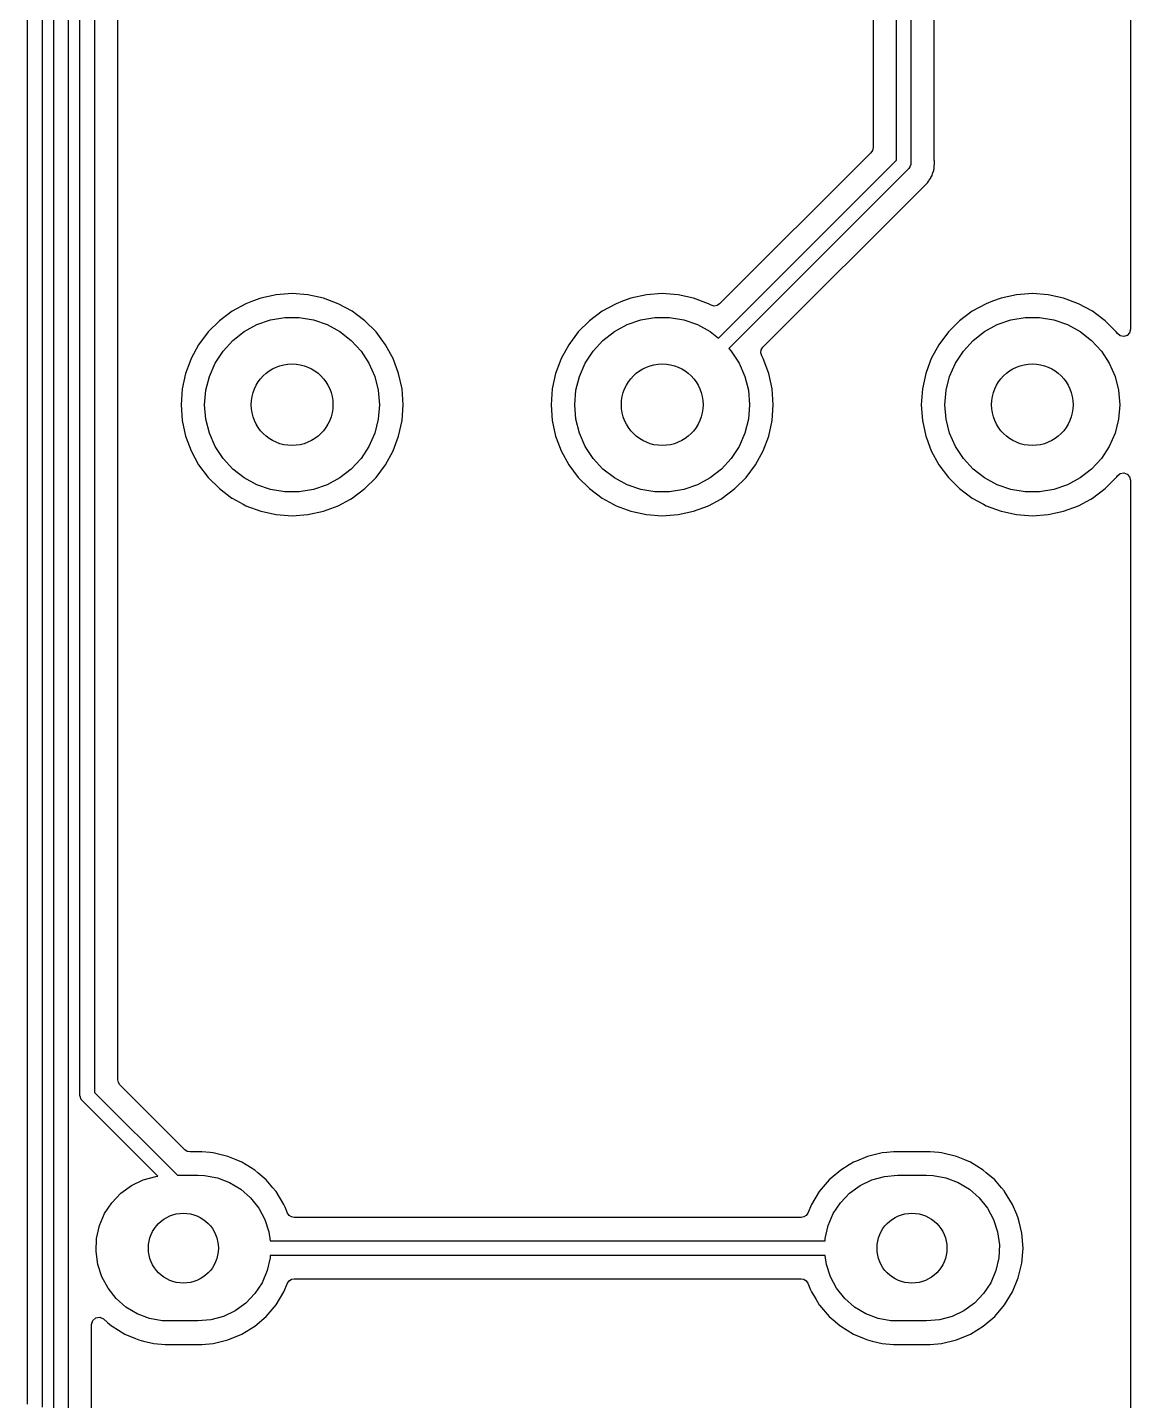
# Model space of a CAD drawing. Extents: x 0.79 to 7.48, y -4.92 to -0.79.
# Drawn here: x 6.735 to 7.48, y -2.642 to -1.715 of the extents above; entities that cross this region are included whole.
import ezdxf

# ---------------------------------------------------------------- set-up
doc = ezdxf.new("R2010")
doc.units = 0
doc.header["$MEASUREMENT"] = 0
doc.layers.add('BLACK', color=7, linetype='CONTINUOUS')

msp = doc.modelspace()

# ---------------------------------------------------------------- linework, layer by layer
at = {"layer": 'BLACK', "linetype": 'CONTINUOUS'}
for p, q in [((6.7628, -1.37191), (6.7628, -2.65413)), ((6.77067, -2.43622), (6.77067, -1.36661)), ((6.78051, -1.36457), (6.78051, -2.43418)), ((6.79628, -1.96968), (6.79628, -1.36862)), ((6.75295, -2.65209), (6.75295, -1.37421)), ((7.4803, -1.38164), (7.4803, -1.91875)), ((6.74508, -1.38701), (6.74508, -2.64679)), ((6.73524, -2.64475), (6.73524, -1.39193)), ((7.32215, -1.80456), (7.32215, -1.4252)), ((7.33199, -1.41966), (7.33199, -1.80659)), ((7.34776, -1.80441), (7.34776, -1.42821)), ((7.30638, -1.44585), (7.30638, -1.796)), ((7.30601, -1.79787), (7.30495, -1.79945)), ((7.30638, -1.796), (7.30601, -1.79787)), ((7.202, -1.9247), (7.32215, -1.80456)), ((7.30495, -1.79945), (7.20278, -1.90163)), ((7.33179, -1.80798), (7.33113, -1.80901)), ((7.33182, -1.80773), (7.33179, -1.80798)), ((7.33188, -1.80764), (7.33182, -1.80773)), ((7.33199, -1.80659), (7.33186, -1.80746)), ((7.33186, -1.80746), (7.33188, -1.80764)), ((7.34783, -1.80524), (7.34776, -1.80441)), ((7.34776, -1.80791), (7.34778, -1.80741)), ((7.34776, -1.80944), (7.34776, -1.80791)), ((7.34778, -1.80741), (7.3478, -1.80721)), ((7.3478, -1.80721), (7.34794, -1.80588)), ((7.34794, -1.80588), (7.34783, -1.80524)), ((7.33055, -1.81007), (7.20896, -1.93166)), ((7.33113, -1.80901), (7.33055, -1.81007)), ((7.34434, -1.81805), (7.34527, -1.81683)), ((7.34527, -1.81683), (7.34551, -1.81622)), ((7.34551, -1.81622), (7.34588, -1.81547)), ((7.34588, -1.81547), (7.34622, -1.81491)), ((7.34622, -1.81491), (7.34664, -1.81344)), ((7.34664, -1.81344), (7.34679, -1.81297)), ((7.34679, -1.81297), (7.34736, -1.81154)), ((7.34736, -1.81154), (7.34742, -1.81089)), ((7.34742, -1.81089), (7.34758, -1.81007)), ((7.34758, -1.81007), (7.34776, -1.80944)), ((7.23204, -1.93088), (7.34139, -1.82153)), ((7.34139, -1.82153), (7.34151, -1.82142)), ((7.34151, -1.82142), (7.34327, -1.81977)), ((7.34327, -1.81977), (7.34406, -1.81846)), ((7.34406, -1.81846), (7.34434, -1.81805)), ((6.88716, -1.89983), (6.88281, -1.90145)), ((6.89284, -1.89771), (6.88716, -1.89983)), ((6.9033, -1.89543), (6.89284, -1.89771)), ((6.91398, -1.89467), (6.9033, -1.89543)), ((6.92465, -1.89543), (6.91398, -1.89467)), ((6.93511, -1.89771), (6.92465, -1.89543)), ((6.94514, -1.90145), (6.93511, -1.89771)), ((6.93511, -1.89771), (6.93511, -1.89771)), ((7.13716, -1.89983), (7.13281, -1.90145)), ((7.14284, -1.89771), (7.13716, -1.89983)), ((7.1533, -1.89543), (7.14284, -1.89771)), ((7.16398, -1.89467), (7.1533, -1.89543)), ((7.17465, -1.89543), (7.16398, -1.89467)), ((7.18511, -1.89771), (7.17465, -1.89543)), ((7.19514, -1.90145), (7.18511, -1.89771)), ((7.38716, -1.89983), (7.38281, -1.90145)), ((7.39284, -1.89771), (7.38716, -1.89983)), ((7.4033, -1.89543), (7.39284, -1.89771)), ((7.41398, -1.89467), (7.4033, -1.89543)), ((7.42465, -1.89543), (7.41398, -1.89467)), ((7.43511, -1.89771), (7.42465, -1.89543)), ((7.44514, -1.90145), (7.43511, -1.89771)), ((7.43511, -1.89771), (7.43511, -1.89771)), ((6.87342, -1.90658), (6.86485, -1.91299)), ((6.88281, -1.90145), (6.87342, -1.90658)), ((6.88281, -1.90145), (6.88281, -1.90145)), ((6.88281, -1.90145), (6.88281, -1.90145)), ((6.95453, -1.90658), (6.94514, -1.90145)), ((6.94514, -1.90145), (6.94514, -1.90145)), ((6.94514, -1.90145), (6.94514, -1.90145)), ((6.95743, -1.90875), (6.95453, -1.90658)), ((6.9631, -1.91299), (6.95743, -1.90875)), ((7.12342, -1.90658), (7.11485, -1.91299)), ((7.13281, -1.90145), (7.12342, -1.90658)), ((7.13281, -1.90145), (7.13281, -1.90145)), ((7.13281, -1.90145), (7.13281, -1.90145)), ((7.19699, -1.90246), (7.19514, -1.90145)), ((7.19898, -1.90304), (7.19699, -1.90246)), ((7.20103, -1.90275), (7.19898, -1.90304)), ((7.20278, -1.90163), (7.20103, -1.90275)), ((7.37342, -1.90658), (7.36485, -1.91299)), ((7.38281, -1.90145), (7.37342, -1.90658)), ((7.38281, -1.90145), (7.38281, -1.90145)), ((7.38281, -1.90145), (7.38281, -1.90145)), ((7.45453, -1.90658), (7.44514, -1.90145)), ((7.44514, -1.90145), (7.44514, -1.90145)), ((7.44514, -1.90145), (7.44514, -1.90145)), ((7.45743, -1.90875), (7.45453, -1.90658)), ((7.4631, -1.91299), (7.45743, -1.90875)), ((6.86485, -1.91299), (6.85728, -1.92056)), ((6.88168, -1.92025), (6.89025, -1.9156)), ((6.89025, -1.9156), (6.89948, -1.91244)), ((6.89948, -1.91244), (6.9091, -1.91083)), ((6.9091, -1.91083), (6.91885, -1.91083)), ((6.91885, -1.91083), (6.92847, -1.91244)), ((6.92847, -1.91244), (6.9377, -1.9156)), ((6.9377, -1.9156), (6.94628, -1.92025)), ((6.97067, -1.92056), (6.9631, -1.91299)), ((7.11485, -1.91299), (7.10728, -1.92056)), ((7.13168, -1.92025), (7.14025, -1.9156)), ((7.14025, -1.9156), (7.14948, -1.91244)), ((7.14948, -1.91244), (7.1591, -1.91083)), ((7.1591, -1.91083), (7.16885, -1.91083)), ((7.16885, -1.91083), (7.17847, -1.91244)), ((7.17847, -1.91244), (7.1877, -1.9156)), ((7.1877, -1.9156), (7.19628, -1.92025)), ((7.36485, -1.91299), (7.35728, -1.92056)), ((7.38168, -1.92025), (7.39025, -1.9156)), ((7.39025, -1.9156), (7.39948, -1.91244)), ((7.39948, -1.91244), (7.4091, -1.91083)), ((7.4091, -1.91083), (7.41885, -1.91083)), ((7.41885, -1.91083), (7.42847, -1.91244)), ((7.42847, -1.91244), (7.4377, -1.9156)), ((7.4377, -1.9156), (7.44628, -1.92025)), ((7.47067, -1.92056), (7.4631, -1.91299)), ((7.4631, -1.91299), (7.4631, -1.91299)), ((7.4803, -1.91875), (7.4797, -1.92109)), ((6.85728, -1.92056), (6.85087, -1.92913)), ((6.86737, -1.93341), (6.87398, -1.92624)), ((6.87398, -1.92624), (6.88168, -1.92025)), ((6.94628, -1.92025), (6.95397, -1.92624)), ((6.95397, -1.92624), (6.96058, -1.93341)), ((6.9742, -1.92528), (6.97067, -1.92056)), ((6.97708, -1.92913), (6.9742, -1.92528)), ((7.10728, -1.92056), (7.10087, -1.92913)), ((7.11737, -1.93341), (7.12398, -1.92624)), ((7.12398, -1.92624), (7.13168, -1.92025)), ((7.19628, -1.92025), (7.202, -1.9247)), ((7.35728, -1.92056), (7.35087, -1.92913)), ((7.36737, -1.93341), (7.37398, -1.92624)), ((7.37398, -1.92624), (7.38168, -1.92025)), ((7.44628, -1.92025), (7.45397, -1.92624)), ((7.45397, -1.92624), (7.46058, -1.93341)), ((7.47151, -1.92168), (7.47067, -1.92056)), ((7.47339, -1.92319), (7.47151, -1.92168)), ((7.47576, -1.92362), (7.47339, -1.92319)), ((7.47805, -1.92286), (7.47576, -1.92362)), ((7.4797, -1.92109), (7.47805, -1.92286)), ((6.85087, -1.92913), (6.84574, -1.93852)), ((6.86204, -1.94158), (6.86737, -1.93341)), ((6.96058, -1.93341), (6.96591, -1.94158)), ((6.9804, -1.9352), (6.97708, -1.92913)), ((6.98221, -1.93852), (6.9804, -1.9352)), ((7.10087, -1.92913), (7.09574, -1.93852)), ((7.11204, -1.94158), (7.11737, -1.93341)), ((7.20896, -1.93166), (7.21058, -1.93341)), ((7.21058, -1.93341), (7.21591, -1.94158)), ((7.23062, -1.93468), (7.23091, -1.93263)), ((7.2312, -1.93668), (7.23062, -1.93468)), ((7.23091, -1.93263), (7.23204, -1.93088)), ((7.23221, -1.93852), (7.2312, -1.93668)), ((7.35087, -1.92913), (7.34574, -1.93852)), ((7.36204, -1.94158), (7.36737, -1.93341)), ((7.46058, -1.93341), (7.46591, -1.94158)), ((6.8448, -1.94104), (6.842, -1.94855)), ((6.84574, -1.93852), (6.8448, -1.94104)), ((6.84574, -1.93852), (6.84574, -1.93852)), ((6.84574, -1.93852), (6.84574, -1.93852)), ((6.85812, -1.95051), (6.86204, -1.94158)), ((6.96591, -1.94158), (6.96983, -1.95051)), ((6.98595, -1.94855), (6.98221, -1.93852)), ((7.0948, -1.94104), (7.092, -1.94855)), ((7.09574, -1.93852), (7.0948, -1.94104)), ((7.09574, -1.93852), (7.09574, -1.93852)), ((7.09574, -1.93852), (7.09574, -1.93852)), ((7.10812, -1.95051), (7.11204, -1.94158)), ((7.21591, -1.94158), (7.21983, -1.95051)), ((7.23595, -1.94855), (7.23221, -1.93852)), ((7.3448, -1.94104), (7.342, -1.94855)), ((7.34574, -1.93852), (7.3448, -1.94104)), ((7.34574, -1.93852), (7.34574, -1.93852)), ((7.34574, -1.93852), (7.34574, -1.93852)), ((7.35812, -1.95051), (7.36204, -1.94158)), ((7.46591, -1.94158), (7.46983, -1.95051)), ((6.842, -1.94855), (6.83973, -1.95901)), ((6.85573, -1.95996), (6.85812, -1.95051)), ((6.96983, -1.95051), (6.97223, -1.95996)), ((6.98823, -1.95901), (6.98595, -1.94855)), ((7.092, -1.94855), (7.08973, -1.95901)), ((7.10573, -1.95996), (7.10812, -1.95051)), ((7.21983, -1.95051), (7.22223, -1.95996)), ((7.23823, -1.95901), (7.23595, -1.94855)), ((7.342, -1.94855), (7.33973, -1.95901)), ((7.35573, -1.95996), (7.35812, -1.95051)), ((7.46983, -1.95051), (7.47223, -1.95996)), ((6.83973, -1.95901), (6.83896, -1.96968)), ((6.85492, -1.96969), (6.85573, -1.95996)), ((6.97223, -1.95996), (6.97303, -1.96969)), ((6.98899, -1.96969), (6.98823, -1.95901)), ((7.08973, -1.95901), (7.08896, -1.96968)), ((7.10492, -1.96969), (7.10573, -1.95996)), ((7.22223, -1.95996), (7.22303, -1.96969)), ((7.23899, -1.96969), (7.23823, -1.95901)), ((7.33973, -1.95901), (7.33896, -1.96968)), ((7.35492, -1.96969), (7.35573, -1.95996)), ((7.47223, -1.95996), (7.47303, -1.96969)), ((6.79628, -2.42563), (6.79628, -1.96968)), ((6.83896, -1.96968), (6.83973, -1.98036)), ((6.85573, -1.97941), (6.85492, -1.96969)), ((6.97303, -1.96969), (6.97223, -1.97941)), ((6.98823, -1.98036), (6.98899, -1.96969)), ((7.08896, -1.96968), (7.08973, -1.98036)), ((7.10573, -1.97941), (7.10492, -1.96969)), ((7.22303, -1.96969), (7.22223, -1.97941)), ((7.23823, -1.98036), (7.23899, -1.96969)), ((7.33896, -1.96968), (7.33973, -1.98036)), ((7.35573, -1.97941), (7.35492, -1.96969)), ((7.47303, -1.96969), (7.47223, -1.97941)), ((6.83973, -1.98036), (6.842, -1.99082)), ((6.85812, -1.98886), (6.85573, -1.97941)), ((6.97223, -1.97941), (6.96983, -1.98886)), ((6.98595, -1.99082), (6.98823, -1.98036)), ((7.08973, -1.98036), (7.092, -1.99082)), ((7.10812, -1.98886), (7.10573, -1.97941)), ((7.22223, -1.97941), (7.21983, -1.98886)), ((7.23595, -1.99082), (7.23823, -1.98036)), ((7.33973, -1.98036), (7.342, -1.99082)), ((7.35812, -1.98886), (7.35573, -1.97941)), ((7.47223, -1.97941), (7.46983, -1.98886)), ((6.842, -1.99082), (6.84245, -1.99203)), ((6.84245, -1.99203), (6.84574, -2.00085)), ((6.86204, -1.99779), (6.85812, -1.98886)), ((6.96983, -1.98886), (6.96591, -1.99779)), ((6.98221, -2.00085), (6.98595, -1.99082)), ((7.092, -1.99082), (7.09245, -1.99203)), ((7.09245, -1.99203), (7.09574, -2.00085)), ((7.11204, -1.99779), (7.10812, -1.98886)), ((7.21983, -1.98886), (7.21591, -1.99779)), ((7.23221, -2.00085), (7.23595, -1.99082)), ((7.342, -1.99082), (7.34245, -1.99203)), ((7.34245, -1.99203), (7.34574, -2.00085)), ((7.36204, -1.99779), (7.35812, -1.98886)), ((7.46983, -1.98886), (7.46591, -1.99779)), ((6.84574, -2.00085), (6.84574, -2.00085)), ((6.84574, -2.00085), (6.84574, -2.00085)), ((6.84574, -2.00085), (6.85087, -2.01024)), ((6.86737, -2.00596), (6.86204, -1.99779)), ((6.96591, -1.99779), (6.96058, -2.00596)), ((6.97708, -2.01024), (6.98221, -2.00085)), ((7.09574, -2.00085), (7.09574, -2.00085)), ((7.09574, -2.00085), (7.09574, -2.00085)), ((7.09574, -2.00085), (7.10087, -2.01024)), ((7.11737, -2.00596), (7.11204, -1.99779)), ((7.21591, -1.99779), (7.21058, -2.00596)), ((7.22708, -2.01024), (7.23221, -2.00085)), ((7.34574, -2.00085), (7.34574, -2.00085)), ((7.34574, -2.00085), (7.34574, -2.00085)), ((7.34574, -2.00085), (7.35087, -2.01024)), ((7.36737, -2.00596), (7.36204, -1.99779)), ((7.46591, -1.99779), (7.46058, -2.00596)), ((6.85087, -2.01024), (6.85087, -2.01024)), ((6.85087, -2.01024), (6.85728, -2.01881)), ((6.87398, -2.01313), (6.86737, -2.00596)), ((6.96058, -2.00596), (6.95397, -2.01313)), ((6.97067, -2.01881), (6.97708, -2.01024)), ((7.10087, -2.01024), (7.10087, -2.01024)), ((7.10087, -2.01024), (7.10728, -2.01881)), ((7.12398, -2.01313), (7.11737, -2.00596)), ((7.21058, -2.00596), (7.20397, -2.01313)), ((7.22067, -2.01881), (7.22708, -2.01024)), ((7.35087, -2.01024), (7.35087, -2.01024)), ((7.35087, -2.01024), (7.35728, -2.01881)), ((7.37398, -2.01313), (7.36737, -2.00596)), ((7.46058, -2.00596), (7.45397, -2.01313)), ((6.85728, -2.01881), (6.86485, -2.02638)), ((6.88168, -2.01912), (6.87398, -2.01313)), ((6.89025, -2.02377), (6.88168, -2.01912)), ((6.94628, -2.01912), (6.9377, -2.02377)), ((6.95397, -2.01313), (6.94628, -2.01912)), ((6.9631, -2.02638), (6.97067, -2.01881)), ((7.10728, -2.01881), (7.11485, -2.02638)), ((7.13168, -2.01912), (7.12398, -2.01313)), ((7.14025, -2.02377), (7.13168, -2.01912)), ((7.19628, -2.01912), (7.1877, -2.02377)), ((7.20397, -2.01313), (7.19628, -2.01912)), ((7.2131, -2.02638), (7.22067, -2.01881)), ((7.35728, -2.01881), (7.36485, -2.02638)), ((7.38168, -2.01912), (7.37398, -2.01313)), ((7.39025, -2.02377), (7.38168, -2.01912)), ((7.44628, -2.01912), (7.4377, -2.02377)), ((7.45397, -2.01313), (7.44628, -2.01912)), ((7.4631, -2.02638), (7.47067, -2.01881)), ((7.47067, -2.01881), (7.47107, -2.01828)), ((7.47107, -2.01828), (7.47151, -2.01769)), ((7.47151, -2.01769), (7.47339, -2.01618)), ((7.47339, -2.01618), (7.47576, -2.01575)), ((7.47576, -2.01575), (7.47805, -2.01651)), ((7.47805, -2.01651), (7.4797, -2.01828)), ((7.4797, -2.01828), (7.4803, -2.02062)), ((7.4803, -2.02062), (7.4803, -2.8269)), ((6.86485, -2.02638), (6.87336, -2.03274)), ((6.89948, -2.02693), (6.89025, -2.02377)), ((6.9091, -2.02854), (6.89948, -2.02693)), ((6.91885, -2.02854), (6.9091, -2.02854)), ((6.92847, -2.02693), (6.91885, -2.02854)), ((6.9377, -2.02377), (6.92847, -2.02693)), ((6.95453, -2.03279), (6.9631, -2.02638)), ((7.11485, -2.02638), (7.12336, -2.03274)), ((7.14948, -2.02693), (7.14025, -2.02377)), ((7.1591, -2.02854), (7.14948, -2.02693)), ((7.16885, -2.02854), (7.1591, -2.02854)), ((7.17847, -2.02693), (7.16885, -2.02854)), ((7.1877, -2.02377), (7.17847, -2.02693)), ((7.20453, -2.03279), (7.2131, -2.02638)), ((7.36485, -2.02638), (7.37336, -2.03274)), ((7.39948, -2.02693), (7.39025, -2.02377)), ((7.4091, -2.02854), (7.39948, -2.02693)), ((7.41885, -2.02854), (7.4091, -2.02854)), ((7.42847, -2.02693), (7.41885, -2.02854)), ((7.4377, -2.02377), (7.42847, -2.02693)), ((7.45453, -2.03279), (7.4631, -2.02638)), ((6.87336, -2.03274), (6.87342, -2.03279)), ((6.87342, -2.03279), (6.88093, -2.03689)), ((6.88093, -2.03689), (6.88281, -2.03792)), ((6.88281, -2.03792), (6.89284, -2.04166)), ((6.93511, -2.04166), (6.94514, -2.03792)), ((6.94514, -2.03792), (6.95348, -2.03337)), ((6.95348, -2.03337), (6.95453, -2.03279)), ((6.95453, -2.03279), (6.95453, -2.03279)), ((6.95453, -2.03279), (6.95453, -2.03279)), ((7.12336, -2.03274), (7.12342, -2.03279)), ((7.12342, -2.03279), (7.13093, -2.03689)), ((7.13093, -2.03689), (7.13281, -2.03792)), ((7.13281, -2.03792), (7.14284, -2.04166)), ((7.18511, -2.04166), (7.19514, -2.03792)), ((7.19514, -2.03792), (7.20348, -2.03337)), ((7.20348, -2.03337), (7.20453, -2.03279)), ((7.20453, -2.03279), (7.20453, -2.03279)), ((7.20453, -2.03279), (7.20453, -2.03279)), ((7.37336, -2.03274), (7.37342, -2.03279)), ((7.37342, -2.03279), (7.38093, -2.03689)), ((7.38093, -2.03689), (7.38281, -2.03792)), ((7.38281, -2.03792), (7.39284, -2.04166)), ((7.43511, -2.04166), (7.44514, -2.03792)), ((7.44514, -2.03792), (7.45348, -2.03337)), ((7.45348, -2.03337), (7.45453, -2.03279)), ((7.45453, -2.03279), (7.45453, -2.03279)), ((7.45453, -2.03279), (7.45453, -2.03279)), ((6.89284, -2.04166), (6.89284, -2.04166)), ((6.89284, -2.04166), (6.89284, -2.04166)), ((6.89284, -2.04166), (6.89398, -2.04191)), ((6.89398, -2.04191), (6.9033, -2.04394)), ((6.9033, -2.04394), (6.91398, -2.0447)), ((6.91398, -2.0447), (6.92465, -2.04394)), ((6.92465, -2.04394), (6.93511, -2.04166)), ((7.14284, -2.04166), (7.14284, -2.04166)), ((7.14284, -2.04166), (7.14284, -2.04166)), ((7.14284, -2.04166), (7.14398, -2.04191)), ((7.14398, -2.04191), (7.1533, -2.04394)), ((7.1533, -2.04394), (7.16398, -2.0447)), ((7.16398, -2.0447), (7.17465, -2.04394)), ((7.17465, -2.04394), (7.18511, -2.04166)), ((7.39284, -2.04166), (7.39284, -2.04166)), ((7.39284, -2.04166), (7.39284, -2.04166)), ((7.39284, -2.04166), (7.39398, -2.04191)), ((7.39398, -2.04191), (7.4033, -2.04394)), ((7.4033, -2.04394), (7.41398, -2.0447)), ((7.41398, -2.0447), (7.42465, -2.04394)), ((7.42465, -2.04394), (7.43511, -2.04166)), ((6.79665, -2.4275), (6.79628, -2.42563)), ((6.79771, -2.42908), (6.79665, -2.4275)), ((6.84159, -2.47296), (6.79771, -2.42908)), ((6.77101, -2.43739), (6.77067, -2.43622)), ((6.77127, -2.43858), (6.77101, -2.43739)), ((6.77142, -2.43878), (6.77127, -2.43858)), ((6.77145, -2.43888), (6.77142, -2.43878)), ((6.77158, -2.439), (6.77145, -2.43888)), ((6.77211, -2.4397), (6.77158, -2.439)), ((6.78051, -2.43418), (6.83649, -2.49016)), ((6.82324, -2.49083), (6.77211, -2.4397)), ((6.84317, -2.47402), (6.84159, -2.47296)), ((6.84504, -2.47439), (6.84317, -2.47402)), ((6.85295, -2.47439), (6.84504, -2.47439)), ((6.85868, -2.47484), (6.85295, -2.47439)), ((6.85295, -2.47439), (6.85295, -2.47439)), ((6.86059, -2.47499), (6.85868, -2.47484)), ((6.87054, -2.47738), (6.86059, -2.47499)), ((7.31264, -2.47499), (7.30269, -2.47738)), ((7.3157, -2.47475), (7.31264, -2.47499)), ((7.32028, -2.47439), (7.3157, -2.47475)), ((7.34507, -2.47439), (7.32028, -2.47439)), ((7.35081, -2.47484), (7.34507, -2.47439)), ((7.35272, -2.47499), (7.35081, -2.47484)), ((7.36266, -2.47738), (7.35272, -2.47499)), ((6.87616, -2.47971), (6.87054, -2.47738)), ((6.87999, -2.48129), (6.87616, -2.47971)), ((6.88871, -2.48664), (6.87999, -2.48129)), ((7.29015, -2.48319), (7.28452, -2.48664)), ((7.29324, -2.48129), (7.29015, -2.48319)), ((7.2951, -2.48053), (7.29324, -2.48129)), ((7.30269, -2.47738), (7.2951, -2.48053)), ((7.36828, -2.47971), (7.36266, -2.47738)), ((7.37211, -2.48129), (7.36828, -2.47971)), ((7.38083, -2.48664), (7.37211, -2.48129)), ((6.80547, -2.49712), (6.81342, -2.4933)), ((6.81342, -2.4933), (6.82192, -2.49095)), ((6.82192, -2.49095), (6.82324, -2.49083)), ((6.83649, -2.49016), (6.85039, -2.49016)), ((6.85039, -2.49016), (6.85481, -2.49036)), ((6.85481, -2.49036), (6.86349, -2.49193)), ((6.86349, -2.49193), (6.87175, -2.49503)), ((6.89076, -2.4884), (6.88871, -2.48664)), ((6.88871, -2.48664), (6.88871, -2.48664)), ((6.89648, -2.49328), (6.89076, -2.4884)), ((6.90102, -2.49859), (6.89648, -2.49328)), ((7.27674, -2.49328), (7.2701, -2.50106)), ((7.28452, -2.48664), (7.27674, -2.49328)), ((7.29759, -2.49712), (7.30554, -2.4933)), ((7.30554, -2.4933), (7.31405, -2.49095)), ((7.31405, -2.49095), (7.32283, -2.49016)), ((7.32283, -2.49016), (7.34252, -2.49016)), ((7.34252, -2.49016), (7.34693, -2.49036)), ((7.34693, -2.49036), (7.35561, -2.49193)), ((7.35561, -2.49193), (7.36387, -2.49503)), ((7.38289, -2.4884), (7.38083, -2.48664)), ((7.38083, -2.48664), (7.38083, -2.48664)), ((7.38861, -2.49328), (7.38289, -2.4884)), ((7.39314, -2.49859), (7.38861, -2.49328)), ((6.79223, -2.50869), (6.79833, -2.50231)), ((6.79833, -2.50231), (6.80547, -2.49712)), ((6.87175, -2.49503), (6.87932, -2.49956)), ((6.87932, -2.49956), (6.88596, -2.50536)), ((6.90305, -2.50096), (6.90102, -2.49859)), ((6.90313, -2.50106), (6.90305, -2.50096)), ((6.90847, -2.50978), (6.90313, -2.50106)), ((7.2701, -2.50106), (7.26476, -2.50978)), ((7.28436, -2.50869), (7.29046, -2.50231)), ((7.29046, -2.50231), (7.29759, -2.49712)), ((7.36387, -2.49503), (7.37145, -2.49956)), ((7.37145, -2.49956), (7.37809, -2.50536)), ((7.39517, -2.50096), (7.39314, -2.49859)), ((7.39525, -2.50106), (7.39517, -2.50096)), ((7.4006, -2.50978), (7.39525, -2.50106)), ((6.78737, -2.51605), (6.79223, -2.50869)), ((6.88596, -2.50536), (6.89147, -2.51226)), ((6.89147, -2.51226), (6.89565, -2.52003)), ((6.90927, -2.51171), (6.90847, -2.50978)), ((6.91091, -2.51567), (6.90927, -2.51171)), ((7.26476, -2.50978), (7.26232, -2.51567)), ((7.2795, -2.51605), (7.28436, -2.50869)), ((7.37809, -2.50536), (7.38359, -2.51226)), ((7.38359, -2.51226), (7.38777, -2.52003)), ((7.40345, -2.51666), (7.4006, -2.50978)), ((6.7839, -2.52416), (6.78737, -2.51605)), ((6.89565, -2.52003), (6.89837, -2.52842)), ((6.91197, -2.51725), (6.91091, -2.51567)), ((6.91355, -2.51831), (6.91197, -2.51725)), ((6.91542, -2.51868), (6.91355, -2.51831)), ((7.25781, -2.51868), (6.91542, -2.51868)), ((7.25968, -2.51831), (7.25781, -2.51868)), ((7.26126, -2.51725), (7.25968, -2.51831)), ((7.26232, -2.51567), (7.26126, -2.51725)), ((7.27603, -2.52416), (7.2795, -2.51605)), ((7.38777, -2.52003), (7.3905, -2.52842)), ((7.40451, -2.51923), (7.40345, -2.51666)), ((7.40507, -2.52156), (7.40451, -2.51923)), ((7.4069, -2.52917), (7.40507, -2.52156)), ((6.78194, -2.53276), (6.7839, -2.52416)), ((6.89837, -2.52842), (6.89919, -2.53445)), ((7.27407, -2.53276), (7.27603, -2.52416)), ((7.3905, -2.52842), (7.39168, -2.53716)), ((7.4077, -2.53937), (7.4069, -2.52917)), ((6.78155, -2.54158), (6.78194, -2.53276)), ((6.89919, -2.53445), (7.27399, -2.53445)), ((7.27399, -2.53445), (7.27407, -2.53276)), ((7.39168, -2.53716), (7.39129, -2.54598)), ((7.4069, -2.54957), (7.4077, -2.53937)), ((6.78273, -2.55032), (6.78155, -2.54158)), ((6.78546, -2.55871), (6.78273, -2.55032)), ((6.89916, -2.54598), (6.8972, -2.55458)), ((6.89924, -2.54429), (6.89916, -2.54598)), ((7.27404, -2.54429), (6.89924, -2.54429)), ((7.27486, -2.55032), (7.27404, -2.54429)), ((7.27758, -2.55871), (7.27486, -2.55032)), ((7.39129, -2.54598), (7.38932, -2.55458)), ((7.40451, -2.55951), (7.4069, -2.54957)), ((6.78964, -2.56648), (6.78546, -2.55871)), ((6.8972, -2.55458), (6.89373, -2.56269)), ((7.28176, -2.56648), (7.27758, -2.55871)), ((7.38932, -2.55458), (7.38586, -2.56269)), ((7.4006, -2.56896), (7.40451, -2.55951)), ((6.79514, -2.57338), (6.78964, -2.56648)), ((6.89373, -2.56269), (6.88887, -2.57005)), ((6.90313, -2.57768), (6.90847, -2.56896)), ((6.90847, -2.56896), (6.91091, -2.56307)), ((6.91091, -2.56307), (6.91197, -2.56149)), ((6.91197, -2.56149), (6.91355, -2.56043)), ((6.91355, -2.56043), (6.91542, -2.56006)), ((6.91542, -2.56006), (7.25781, -2.56006)), ((7.25781, -2.56006), (7.25968, -2.56043)), ((7.25968, -2.56043), (7.26126, -2.56149)), ((7.26126, -2.56149), (7.26232, -2.56307)), ((7.26232, -2.56307), (7.26412, -2.56742)), ((7.26412, -2.56742), (7.26476, -2.56896)), ((7.26476, -2.56896), (7.26795, -2.57417)), ((7.28726, -2.57338), (7.28176, -2.56648)), ((7.38586, -2.56269), (7.381, -2.57005)), ((7.39525, -2.57768), (7.4006, -2.56896)), ((6.80178, -2.57918), (6.79514, -2.57338)), ((6.88277, -2.57643), (6.87563, -2.58162)), ((6.88887, -2.57005), (6.88277, -2.57643)), ((6.89648, -2.58546), (6.90313, -2.57768)), ((7.26795, -2.57417), (7.2701, -2.57768)), ((7.2701, -2.57768), (7.2702, -2.5778)), ((7.2702, -2.5778), (7.27674, -2.58546)), ((7.29391, -2.57918), (7.28726, -2.57338)), ((7.3749, -2.57643), (7.36776, -2.58162)), ((7.381, -2.57005), (7.3749, -2.57643)), ((7.38861, -2.58546), (7.39525, -2.57768)), ((6.77933, -2.58825), (6.7814, -2.58644)), ((6.7814, -2.58644), (6.78411, -2.58604)), ((6.78411, -2.58604), (6.78662, -2.58717)), ((6.78662, -2.58717), (6.78939, -2.58954)), ((6.80936, -2.58371), (6.80178, -2.57918)), ((6.81762, -2.58681), (6.80936, -2.58371)), ((6.8263, -2.58838), (6.81762, -2.58681)), ((6.86769, -2.58544), (6.85918, -2.58779)), ((6.87563, -2.58162), (6.86769, -2.58544)), ((6.88871, -2.5921), (6.89648, -2.58546)), ((7.27674, -2.58546), (7.28079, -2.58892)), ((7.30148, -2.58371), (7.29391, -2.57918)), ((7.30974, -2.58681), (7.30148, -2.58371)), ((7.31842, -2.58838), (7.30974, -2.58681)), ((7.35981, -2.58544), (7.35131, -2.58779)), ((7.36776, -2.58162), (7.35981, -2.58544)), ((7.38083, -2.5921), (7.38861, -2.58546)), ((6.77856, -2.59088), (6.77933, -2.58825)), ((6.77856, -2.65194), (6.77856, -2.59088)), ((6.78939, -2.58954), (6.79197, -2.59174)), ((6.79197, -2.59174), (6.7924, -2.5921)), ((6.7924, -2.5921), (6.80112, -2.59745)), ((6.83071, -2.58858), (6.8263, -2.58838)), ((6.85039, -2.58858), (6.83071, -2.58858)), ((6.85918, -2.58779), (6.85039, -2.58858)), ((6.87999, -2.59745), (6.88871, -2.5921)), ((7.28079, -2.58892), (7.28409, -2.59174)), ((7.28409, -2.59174), (7.28452, -2.5921)), ((7.28452, -2.5921), (7.29324, -2.59745)), ((7.32283, -2.58858), (7.31842, -2.58838)), ((7.34252, -2.58858), (7.32283, -2.58858)), ((7.35131, -2.58779), (7.34252, -2.58858)), ((7.37211, -2.59745), (7.38083, -2.5921)), ((6.80112, -2.59745), (6.8082, -2.60038)), ((6.8082, -2.60038), (6.81057, -2.60136)), ((6.81057, -2.60136), (6.81371, -2.60212)), ((6.81371, -2.60212), (6.82051, -2.60375)), ((6.82051, -2.60375), (6.82816, -2.60435)), ((6.82816, -2.60435), (6.85295, -2.60435)), ((6.85295, -2.60435), (6.86059, -2.60375)), ((6.85295, -2.60435), (6.85295, -2.60435)), ((6.86059, -2.60375), (6.87054, -2.60136)), ((6.87054, -2.60136), (6.87999, -2.59745)), ((7.29324, -2.59745), (7.30033, -2.60038)), ((7.30033, -2.60038), (7.30269, -2.60136)), ((7.30269, -2.60136), (7.30583, -2.60212)), ((7.30583, -2.60212), (7.31264, -2.60375)), ((7.31264, -2.60375), (7.32028, -2.60435)), ((7.32028, -2.60435), (7.34507, -2.60435)), ((7.34507, -2.60435), (7.35272, -2.60375)), ((7.34507, -2.60435), (7.34507, -2.60435)), ((7.35272, -2.60375), (7.36266, -2.60136)), ((7.36266, -2.60136), (7.37211, -2.59745))]:
    msp.add_line(p, q, dxfattribs=at)
at = {"layer": 'BLACK'}
for centre, radius in [((6.91398, -1.96969), 0.027559), ((7.16398, -1.96969), 0.027559), ((7.41398, -1.96969), 0.027559), ((6.84055, -2.53937), 0.023622), ((7.33268, -2.53937), 0.023622)]:
    msp.add_circle(centre, radius, dxfattribs=at)

doc.saveas('drawing.dxf')
